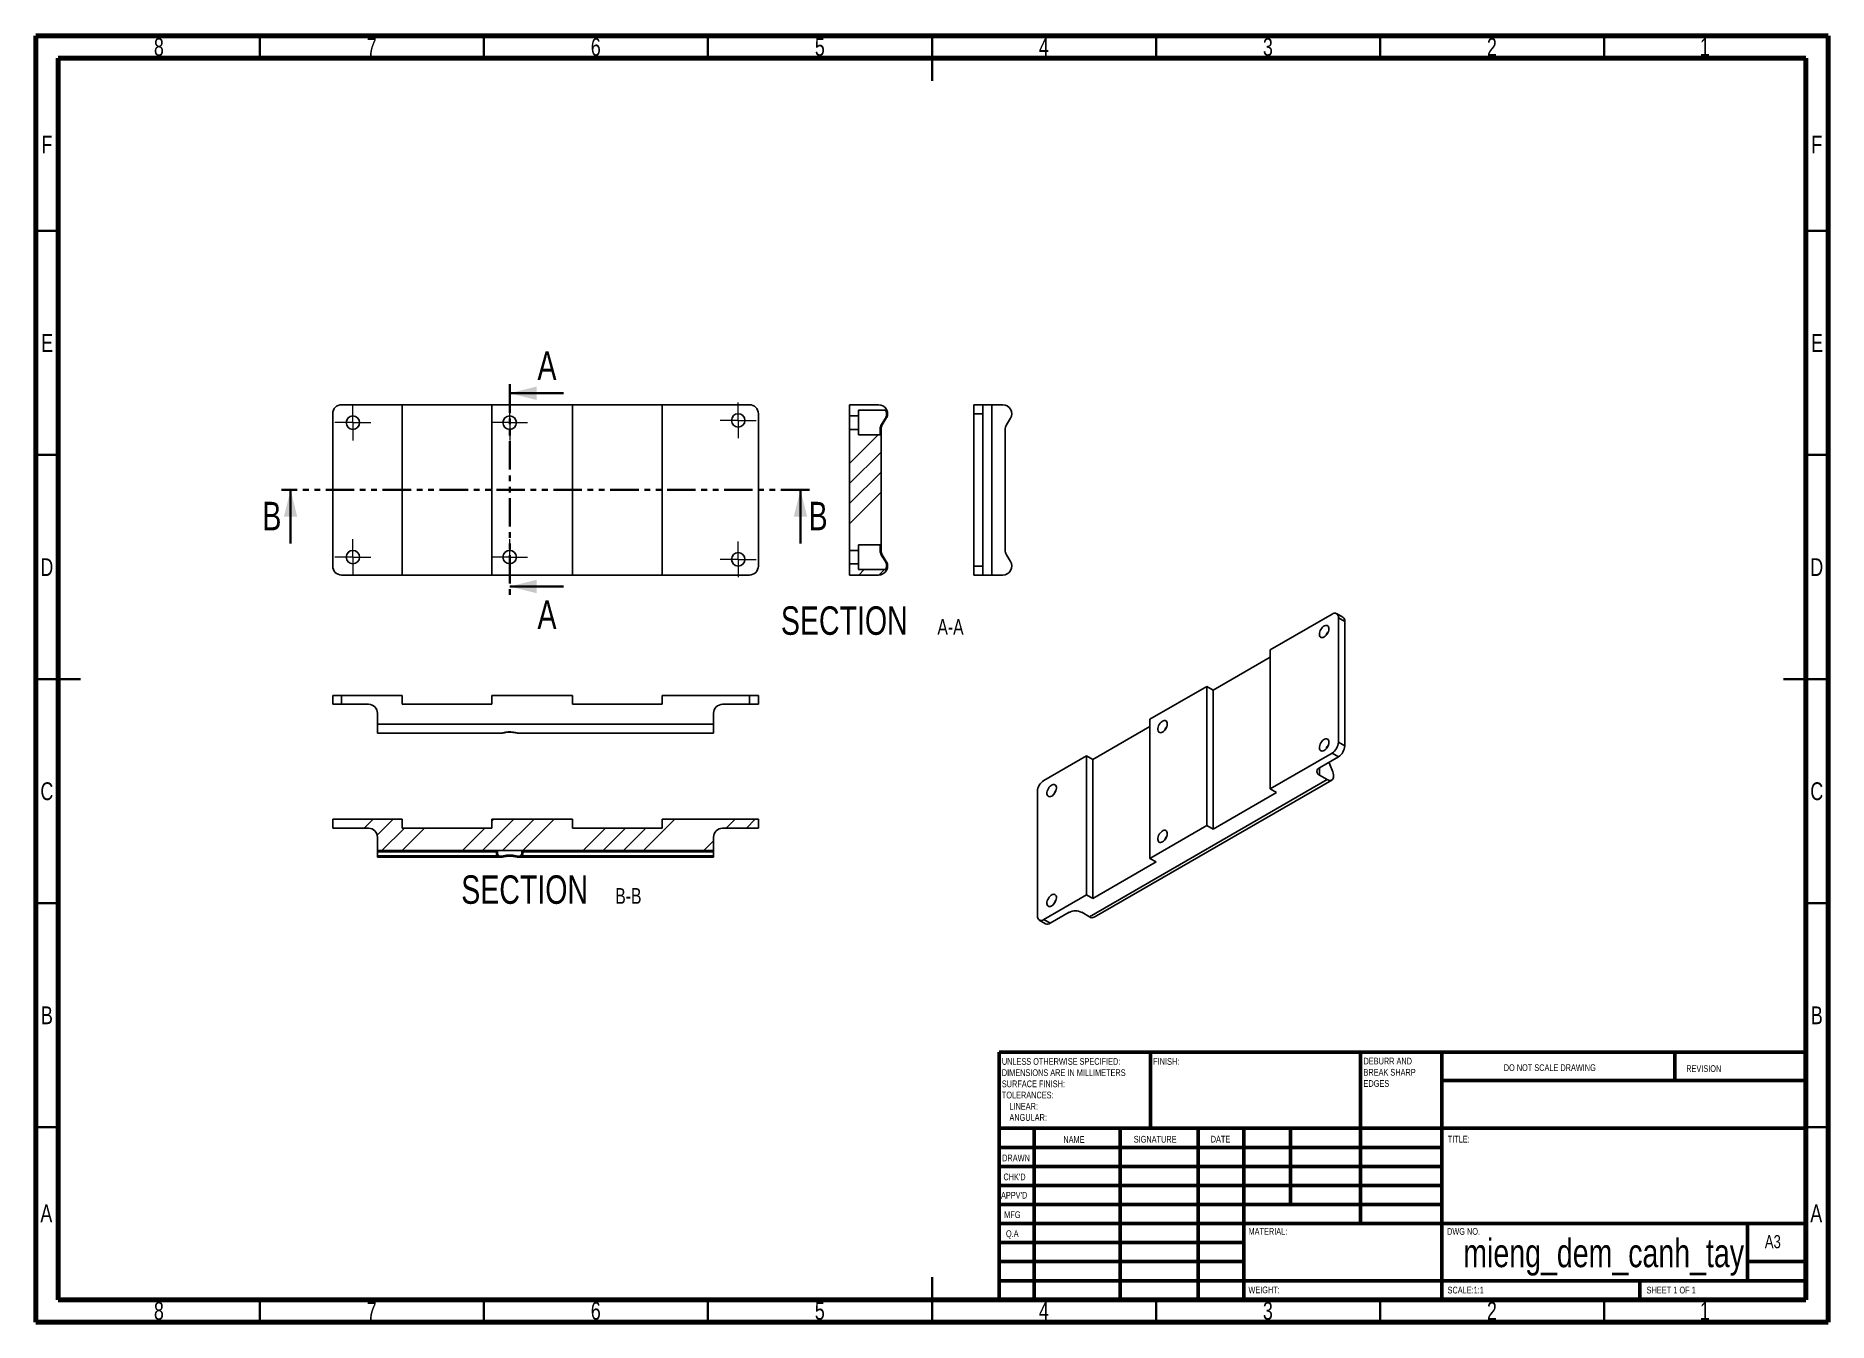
# Model space of a CAD drawing. Header units: millimetres. Extents: x 15 to 415, y 5 to 292.
import ezdxf

# ---------------------------------------------------------------- set-up
doc = ezdxf.new("R2010")
doc.units = ezdxf.units.MM
doc.linetypes.add('PHANTOM', pattern=[12.7, 6.35, -1.27, 1.27, -1.27, 1.27, -1.27])
doc.styles.add('SLDTEXTSTYLE0', font='TXT', dxfattribs={"width": 0.75})
doc.styles.add('SLDTEXTSTYLE1', font='TXT', dxfattribs={"width": 0.686449})
doc.styles.add('SLDTEXTSTYLE2', font='TXT', dxfattribs={"width": 0.6875})

# ---------------------------------------------------------------- blocks, each defined once
blk = doc.blocks.new('SW_NOTE_0')
at = {"color": 0, "linetype": 'Continuous', "lineweight": 0, "char_height": 1.5, "attachment_point": 1, "style": 'SLDTEXTSTYLE0'}
for s, insert in [('UNLESS OTHERWISE SPECIFIED:', (0, 1.93)), ('SURFACE FINISH:', (0, -3.07)), ('DIMENSIONS ARE IN MILLIMETERS', (0, -0.57)), ('TOLERANCES:', (0, -5.57)), ('ANGULAR:', (1.69, -10.57)), ('LINEAR:', (1.69, -8.07))]:
    blk.add_mtext(s, dxfattribs=dict(at, insert=insert))
blk = doc.blocks.new('SW_NOTE_0_1')
at = {"color": 0, "linetype": 'Continuous', "lineweight": 0, "char_height": 1.5, "attachment_point": 1, "style": 'SLDTEXTSTYLE0'}
for s, insert in [('DEBURR AND', (0, 1.93)), ('BREAK SHARP', (0, -0.57)), ('EDGES', (0, -3.07))]:
    blk.add_mtext(s, dxfattribs=dict(at, insert=insert))
blk = doc.blocks.new('SW_CENTERMARKSYMBOL_0')
at = {"color": 0, "linetype": 'Continuous', "lineweight": 18}
for p, q in [((0, 2.5), (0, 4)), ((-2.5, 0), (-4, 0)), ((0, 0), (-2.5, 0)), ((0, 0), (0, 2.5)), ((0, 0), (0, -2.5)), ((0, 0), (2.5, 0)), ((2.5, 0), (4, 0)), ((0, -2.5), (0, -4))]:
    blk.add_line(p, q, dxfattribs=at)
blk = doc.blocks.new('SW_CENTERMARKSYMBOL_1')
at = {"color": 0, "linetype": 'Continuous', "lineweight": 18}
for p, q in [((0, 2.5), (0, 4)), ((-2.5, 0), (-4, 0)), ((0, 0), (-2.5, 0)), ((0, 0), (0, 2.5)), ((0, 0), (0, -2.5)), ((0, 0), (2.5, 0)), ((2.5, 0), (4, 0)), ((0, -2.5), (0, -4))]:
    blk.add_line(p, q, dxfattribs=at)
blk = doc.blocks.new('SW_CENTERMARKSYMBOL_2')
at = {"color": 0, "linetype": 'Continuous', "lineweight": 18}
for p, q in [((0, 2.5), (0, 4)), ((-2.5, 0), (-4, 0)), ((0, 0), (-2.5, 0)), ((0, 0), (0, 2.5)), ((0, 0), (0, -2.5)), ((0, 0), (2.5, 0)), ((2.5, 0), (4, 0)), ((0, -2.5), (0, -4))]:
    blk.add_line(p, q, dxfattribs=at)
blk = doc.blocks.new('SW_CENTERMARKSYMBOL_3')
at = {"color": 0, "linetype": 'Continuous', "lineweight": 18}
for p, q in [((0, 2.5), (0, 4)), ((-2.5, 0), (-4, 0)), ((0, 0), (-2.5, 0)), ((0, 0), (0, 2.5)), ((0, 0), (0, -2.5)), ((0, 0), (2.5, 0)), ((2.5, 0), (4, 0)), ((0, -2.5), (0, -4))]:
    blk.add_line(p, q, dxfattribs=at)
blk = doc.blocks.new('SW_CENTERMARKSYMBOL_4')
at = {"color": 0, "linetype": 'Continuous', "lineweight": 18}
for p, q in [((0, 2.5), (0, 4)), ((-2.5, 0), (-4, 0)), ((0, 0), (-2.5, 0)), ((0, 0), (0, 2.5)), ((0, 0), (0, -2.5)), ((0, 0), (2.5, 0)), ((2.5, 0), (4, 0)), ((0, -2.5), (0, -4))]:
    blk.add_line(p, q, dxfattribs=at)
blk = doc.blocks.new('SW_CENTERMARKSYMBOL_5')
at = {"color": 0, "linetype": 'Continuous', "lineweight": 18}
for p, q in [((0, 2.5), (0, 4)), ((-2.5, 0), (-4, 0)), ((0, 0), (-2.5, 0)), ((0, 0), (0, 2.5)), ((0, 0), (0, -2.5)), ((0, 0), (2.5, 0)), ((2.5, 0), (4, 0)), ((0, -2.5), (0, -4))]:
    blk.add_line(p, q, dxfattribs=at)
blk = doc.blocks.new('SW_NOTE_0_2')
at = {"color": 0, "linetype": 'Continuous', "lineweight": 0, "attachment_point": 2, "style": 'SLDTEXTSTYLE0'}
for s, insert, char_height in [('SECTION', (17.36, 8.19), 6.35), ('A-A', (41.06, 5.35), 3.5)]:
    blk.add_mtext(s, dxfattribs=dict(at, insert=insert, char_height=char_height))
blk = doc.blocks.new('SW_NOTE_0_3')
at = {"color": 0, "linetype": 'Continuous', "lineweight": 0, "attachment_point": 2, "style": 'SLDTEXTSTYLE0'}
for s, insert, char_height in [('SECTION', (17.36, 8.19), 6.35), ('B-B', (40.51, 5.35), 3.5)]:
    blk.add_mtext(s, dxfattribs=dict(at, insert=insert, char_height=char_height))

msp = doc.modelspace()

# ---------------------------------------------------------------- hatches: boundary and pattern name
at = {"linetype": 'Continuous', "lineweight": 18}
h = msp.add_hatch(dxfattribs=at)
h.set_pattern_fill('ANSI34', angle=3e-322, style=0)
edge = h.paths.add_edge_path(flags=0)
edge.add_line((196.62, 209.7), (196.62, 207.2))
edge.add_line((196.62, 207.2), (198.62, 207.2))
edge.add_line((198.62, 207.2), (198.62, 208.45))
edge.add_line((198.62, 208.45), (204.62, 208.45))
edge.add_arc((204.62, 208.65), 0.2, 270, 391.8554)
edge.add_arc((203.09, 207.7), 2, 31.8554, 90)
edge.add_line((203.09, 209.7), (196.62, 209.7))
h = msp.add_hatch(dxfattribs=at)
h.set_pattern_fill('ANSI34', angle=3e-322, style=0)
edge = h.paths.add_edge_path(flags=0)
edge.add_line((198.62, 202.95), (198.62, 204.2))
edge.add_line((198.62, 204.2), (196.62, 204.2))
edge.add_line((196.62, 204.2), (196.62, 177.2))
edge.add_line((196.62, 177.2), (198.62, 177.2))
edge.add_line((198.62, 177.2), (198.62, 178.45))
edge.add_line((198.62, 178.45), (203.42, 178.45))
edge.add_arc((203.42, 178.65), 0.2, 270, 360)
edge.add_line((203.62, 178.65), (203.62, 202.75))
edge.add_arc((203.42, 202.75), 0.2, 0, 90)
edge.add_line((203.42, 202.95), (198.62, 202.95))
h = msp.add_hatch(dxfattribs=at)
h.set_pattern_fill('ANSI34', angle=3e-322, style=0)
edge = h.paths.add_edge_path(flags=0)
edge.add_line((198.62, 174.2), (196.62, 174.2))
edge.add_line((196.62, 174.2), (196.62, 171.7))
edge.add_line((196.62, 171.7), (203.09, 171.7))
edge.add_arc((203.09, 173.7), 2, 270, 328.1446)
edge.add_arc((204.62, 172.75), 0.2, 328.1446, 450)
edge.add_line((204.62, 172.95), (198.62, 172.95))
edge.add_line((198.62, 172.95), (198.62, 174.2))
h = msp.add_hatch(dxfattribs=at)
h.set_pattern_fill('ANSI34', angle=3e-322, style=0)
edge = h.paths.add_edge_path(flags=0)
edge.add_line((176.25, 117.2), (154.75, 117.2))
edge.add_line((154.75, 117.2), (154.75, 115.2))
edge.add_line((154.75, 115.2), (134.75, 115.2))
edge.add_line((134.75, 115.2), (134.75, 117.2))
edge.add_line((134.75, 117.2), (116.75, 117.2))
edge.add_line((116.75, 117.2), (116.75, 115.2))
edge.add_line((116.75, 115.2), (96.75, 115.2))
edge.add_line((96.75, 115.2), (96.75, 117.2))
edge.add_line((96.75, 117.2), (81.25, 117.2))
edge.add_line((81.25, 117.2), (81.25, 115.2))
edge.add_line((81.25, 115.2), (89.25, 115.2))
edge.add_arc((89.25, 113.2), 2, 0, 90, ccw=False)
edge.add_line((91.25, 113.2), (91.25, 110.2))
edge.add_line((91.25, 110.2), (166.25, 110.2))
edge.add_line((166.25, 110.2), (166.25, 113.2))
edge.add_arc((168.25, 113.2), 2, 90, 180, ccw=False)
edge.add_line((168.25, 115.2), (176.25, 115.2))
edge.add_line((176.25, 115.2), (176.25, 117.2))

# ---------------------------------------------------------------- linework, layer by layer
at = {"color": 7, "linetype": 'Continuous', "lineweight": 70}
for p, q in [((15, 5), (15, 292)), ((15, 292), (415, 292)), ((415, 292), (415, 5)), ((20, 10), (20, 287)), ((20, 287), (410, 287)), ((410, 287), (410, 10)), ((410, 10), (20, 10)), ((415, 5), (15, 5))]:
    msp.add_line(p, q, dxfattribs=at)
at = {"color": 7, "linetype": 'Continuous', "lineweight": 35}
for p, q in [((65, 287), (65, 292)), ((115, 287), (115, 292)), ((165, 287), (165, 292)), ((215, 292), (215, 282)), ((215, 287), (215, 292)), ((265, 287), (265, 292)), ((315, 287), (315, 292)), ((365, 287), (365, 292)), ((20, 248.5), (15, 248.5)), ((410, 248.5), (415, 248.5)), ((132.75, 212.26), (120.75, 212.26)), ((20, 198.5), (15, 198.5)), ((410, 198.5), (415, 198.5)), ((71.85, 178.7), (71.85, 190.7)), ((185.65, 178.7), (185.65, 190.7)), ((132.75, 169.14), (120.75, 169.14)), ((15, 148.5), (25, 148.5)), ((20, 148.5), (15, 148.5)), ((415, 148.5), (405, 148.5)), ((410, 148.5), (415, 148.5)), ((20, 98.5), (15, 98.5)), ((410, 98.5), (415, 98.5)), ((20, 48.5), (15, 48.5)), ((410, 48.5), (415, 48.5)), ((215, 5), (215, 15)), ((65, 10), (65, 5)), ((115, 10), (115, 5)), ((165, 10), (165, 5)), ((215, 10), (215, 5)), ((265, 10), (265, 5)), ((315, 10), (315, 5)), ((365, 10), (365, 5))]:
    msp.add_line(p, q, dxfattribs=at)
at = {"color": 7, "linetype": 'PHANTOM', "lineweight": 35}
for p, q in [((120.75, 214.26), (120.75, 167.14)), ((187.65, 190.7), (69.85, 190.7))]:
    msp.add_line(p, q, dxfattribs=at)
at = {"color": 7, "linetype": 'Continuous', "lineweight": 25}
for p, q in [((96.75, 209.7), (83.25, 209.7)), ((96.75, 209.7), (96.75, 171.7)), ((96.75, 209.7), (116.75, 209.7)), ((116.75, 209.7), (116.75, 171.7)), ((134.75, 209.7), (116.75, 209.7)), ((134.75, 209.7), (134.75, 171.7)), ((154.75, 209.7), (134.75, 209.7)), ((154.75, 209.7), (154.75, 171.7)), ((174.25, 209.7), (154.75, 209.7)), ((196.62, 209.7), (203.09, 209.7)), ((196.62, 207.2), (196.62, 209.7)), ((204.62, 208.45), (198.62, 208.45)), ((198.62, 207.2), (198.62, 208.45)), ((224.33, 207.7), (224.33, 209.7)), ((224.33, 209.7), (226.33, 209.7)), ((226.33, 209.7), (226.33, 207.7)), ((226.33, 209.7), (228.33, 209.7)), ((228.33, 209.7), (228.33, 171.7)), ((230.8, 209.7), (228.33, 209.7)), ((81.25, 173.7), (81.25, 207.7)), ((176.25, 207.7), (176.25, 173.7)), ((196.62, 207.2), (198.62, 207.2)), ((196.62, 207.2), (196.62, 204.2)), ((196.62, 177.2), (196.62, 204.2)), ((198.62, 204.2), (196.62, 204.2)), ((198.62, 204.2), (198.62, 207.2)), ((198.62, 202.95), (198.62, 204.2)), ((203.42, 202.95), (203.42, 204.25)), ((203.62, 204.15), (203.62, 202.75)), ((203.73, 205.31), (204.63, 206.7)), ((204.8, 206.67), (203.91, 205.18)), ((224.33, 207.7), (224.33, 173.7)), ((226.33, 207.7), (224.33, 207.7)), ((226.33, 173.7), (226.33, 207.7)), ((231.33, 177.26), (231.33, 204.15)), ((232.51, 206.67), (231.61, 205.18)), ((198.62, 202.95), (203.42, 202.95)), ((203.62, 202.75), (203.62, 178.65)), ((198.62, 177.2), (196.62, 177.2)), ((196.62, 174.2), (196.62, 177.2)), ((198.62, 178.45), (203.42, 178.45)), ((198.62, 177.2), (198.62, 178.45)), ((198.62, 174.2), (198.62, 177.2)), ((203.42, 177.15), (203.42, 178.45)), ((203.62, 178.65), (203.62, 177.26)), ((204.63, 174.7), (203.73, 176.09)), ((203.91, 176.23), (204.8, 174.73)), ((232.51, 174.73), (231.61, 176.23)), ((196.62, 171.7), (196.62, 174.2)), ((196.62, 174.2), (198.62, 174.2)), ((198.62, 172.95), (198.62, 174.2)), ((204.62, 172.95), (198.62, 172.95)), ((224.33, 173.7), (226.33, 173.7)), ((224.33, 171.7), (224.33, 173.7)), ((226.33, 173.7), (226.33, 171.7)), ((83.25, 171.7), (96.75, 171.7)), ((96.75, 171.7), (116.75, 171.7)), ((116.75, 171.7), (134.75, 171.7)), ((154.75, 171.7), (134.75, 171.7)), ((154.75, 171.7), (174.25, 171.7)), ((203.09, 171.7), (196.62, 171.7)), ((226.33, 171.7), (224.33, 171.7)), ((228.33, 171.7), (226.33, 171.7)), ((230.8, 171.7), (228.33, 171.7)), ((304.29, 162.98), (290.5, 155.02)), ((306.7, 162.27), (305.29, 163.08)), ((305.7, 162.17), (305.7, 134.41)), ((307.12, 161.35), (305.7, 162.17)), ((307.12, 133.59), (307.12, 161.35)), ((290.5, 153.39), (277.77, 146.04)), ((290.5, 155.02), (290.5, 124)), ((81.25, 142.85), (81.25, 144.85)), ((81.25, 144.85), (83.25, 144.85)), ((83.25, 144.85), (83.25, 142.85)), ((83.25, 144.85), (96.75, 144.85)), ((96.75, 144.85), (96.75, 142.85)), ((116.75, 144.85), (116.75, 142.85)), ((116.75, 144.85), (134.75, 144.85)), ((134.75, 142.85), (134.75, 144.85)), ((154.75, 142.85), (154.75, 144.85)), ((154.75, 144.85), (174.25, 144.85)), ((174.25, 142.85), (174.25, 144.85)), ((174.25, 144.85), (176.25, 144.85)), ((176.25, 144.85), (176.25, 142.85)), ((276.36, 146.86), (263.63, 139.51)), ((276.36, 146.86), (276.36, 115.83)), ((277.77, 146.04), (276.36, 146.86)), ((277.77, 146.04), (277.77, 115.02)), ((83.25, 142.85), (81.25, 142.85)), ((83.25, 142.85), (89.25, 142.85)), ((91.25, 138.39), (91.25, 140.85)), ((96.75, 142.85), (116.75, 142.85)), ((154.75, 142.85), (134.75, 142.85)), ((166.25, 138.39), (166.25, 140.85)), ((174.25, 142.85), (168.25, 142.85)), ((176.25, 142.85), (174.25, 142.85)), ((91.25, 136.39), (91.25, 138.39)), ((91.25, 138.39), (166.25, 138.39)), ((91.25, 136.39), (118.59, 136.39)), ((118.59, 136.39), (118.61, 136.39)), ((122.83, 136.4), (122.89, 136.41)), ((122.89, 136.39), (166.25, 136.39)), ((166.25, 138.39), (166.25, 136.39)), ((250.9, 130.53), (263.63, 137.88)), ((263.63, 139.51), (263.63, 108.48)), ((305.7, 134.41), (307.12, 133.59)), ((249.49, 131.35), (239.94, 125.84)), ((249.49, 131.35), (249.49, 100.32)), ((249.49, 131.35), (250.9, 130.53)), ((250.9, 130.53), (250.9, 99.5)), ((290.5, 124), (304.29, 131.96)), ((305.7, 131.14), (301.46, 128.69)), ((304.42, 127.82), (303.78, 129.41)), ((305.7, 131.14), (304.29, 131.96)), ((250.17, 95.43), (303.2, 126.05)), ((251.17, 95.34), (304.2, 125.95)), ((303.2, 126.05), (301.46, 127.06)), ((238.53, 95.63), (238.53, 123.39)), ((291.91, 123.18), (277.77, 115.02)), ((291.91, 123.18), (290.5, 124)), ((81.25, 115.2), (81.25, 117.2)), ((81.25, 117.2), (96.75, 117.2)), ((96.75, 115.2), (96.75, 117.2)), ((116.75, 115.2), (116.75, 117.2)), ((116.75, 117.2), (134.75, 117.2)), ((134.75, 117.2), (134.75, 115.2)), ((154.75, 117.2), (154.75, 115.2)), ((154.75, 117.2), (176.25, 117.2)), ((176.25, 117.2), (176.25, 115.2)), ((81.25, 115.2), (89.25, 115.2)), ((91.25, 110.2), (91.25, 113.2)), ((116.75, 115.2), (96.75, 115.2)), ((134.75, 115.2), (154.75, 115.2)), ((166.25, 113.2), (166.25, 110.2)), ((168.25, 115.2), (176.25, 115.2)), ((263.63, 108.48), (276.36, 115.83)), ((277.77, 115.02), (276.36, 115.83)), ((166.25, 110.2), (91.25, 110.2)), ((91.25, 109.91), (91.25, 110.2)), ((117.83, 109.91), (91.25, 109.91)), ((91.25, 109.01), (91.25, 109.91)), ((91.25, 109.01), (118, 109.01)), ((91.25, 108.73), (91.25, 109.01)), ((91.25, 108.73), (118.59, 108.73)), ((118.02, 110.04), (118.02, 110.03)), ((122.91, 108.73), (166.25, 108.73)), ((123.5, 109.01), (166.25, 109.01)), ((166.25, 109.91), (123.67, 109.91)), ((166.25, 110.2), (166.25, 109.91)), ((166.25, 109.01), (166.25, 109.91)), ((166.25, 109.01), (166.25, 108.73)), ((263.63, 108.48), (265.04, 107.67)), ((250.9, 99.5), (265.04, 107.67)), ((239.94, 94.81), (249.49, 100.32)), ((249.49, 100.32), (250.9, 99.5)), ((241.36, 93.99), (245.6, 96.44)), ((250.17, 95.43), (248.43, 96.44)), ((238.94, 94.71), (240.36, 93.89)), ((239.94, 94.81), (241.36, 93.99))]:
    msp.add_line(p, q, dxfattribs=at)
at = {"color": 8, "linetype": 'Continuous', "lineweight": 25}
msp.add_line((301.46, 128.69), (301.46, 127.06), dxfattribs=at)
at = {"color": 7, "linetype": 'Continuous', "lineweight": 50}
for p, q in [((230, 65.25), (410, 65.25)), ((230, 65.25), (230, 10)), ((263.8, 48.25), (263.8, 65.25)), ((310.6, 65.25), (310.6, 27)), ((328.8, 65.25), (328.8, 10)), ((380.8, 58.88), (380.8, 65.25)), ((410, 58.88), (328.8, 58.88)), ((410, 48.25), (230, 48.25)), ((237.8, 48.25), (237.8, 10)), ((256.99, 48.25), (256.99, 10)), ((274.4, 48.25), (274.4, 10)), ((284.6, 10), (284.6, 48.25)), ((295, 31.25), (295, 48.25)), ((328.8, 44), (230, 44)), ((328.8, 39.75), (230, 39.75)), ((328.8, 35.5), (230, 35.5)), ((328.8, 31.25), (230, 31.25)), ((284.6, 27), (230, 27)), ((284.6, 27), (410, 27)), ((397, 14.25), (397, 27)), ((284.6, 22.75), (230, 22.75)), ((284.6, 18.5), (230, 18.5)), ((410, 18.5), (397, 18.5)), ((230, 14.25), (410, 14.25)), ((373, 10), (373, 14.25))]:
    msp.add_line(p, q, dxfattribs=at)
at = {"color": 7, "linetype": 'Continuous', "lineweight": 25, "flags": 128}
for points in [[(203.62, 204.15), (203.62, 204.17), (203.61, 204.19), (203.59, 204.21), (203.56, 204.22), (203.53, 204.24), (203.5, 204.24), (203.46, 204.25), (203.42, 204.25)], [(204.63, 206.7), (204.66, 206.69), (204.69, 206.68), (204.72, 206.67), (204.74, 206.66), (204.76, 206.66), (204.78, 206.66), (204.8, 206.66), (204.8, 206.67)], [(203.42, 177.15), (203.46, 177.15), (203.5, 177.16), (203.53, 177.17), (203.56, 177.18), (203.59, 177.2), (203.61, 177.22), (203.62, 177.23), (203.62, 177.26)], [(204.8, 174.73), (204.8, 174.74), (204.78, 174.74), (204.76, 174.74), (204.74, 174.74), (204.72, 174.74), (204.69, 174.73), (204.66, 174.71), (204.63, 174.7)], [(302.52, 157.88), (302.75, 158.04), (302.97, 158.25), (303.16, 158.5), (303.33, 158.78), (303.46, 159.07), (303.54, 159.37), (303.58, 159.65), (303.57, 159.91), (303.51, 160.13), (303.4, 160.3), (303.25, 160.42), (303.07, 160.47), (302.86, 160.46), (302.63, 160.39), (302.41, 160.26), (302.18, 160.07), (301.97, 159.84), (301.79, 159.57), (301.64, 159.29), (301.53, 158.99), (301.47, 158.7), (301.46, 158.43), (301.5, 158.19), (301.58, 157.99), (301.71, 157.85), (301.88, 157.76), (302.07, 157.74), (302.29, 157.78), (302.52, 157.88)], [(266.46, 136.65), (266.69, 136.81), (266.9, 137.02), (267.1, 137.27), (267.27, 137.55), (267.39, 137.85), (267.48, 138.14), (267.52, 138.42), (267.5, 138.68), (267.44, 138.9), (267.34, 139.07), (267.19, 139.19), (267, 139.24), (266.8, 139.24), (266.57, 139.16), (266.34, 139.03), (266.12, 138.84), (265.91, 138.61), (265.73, 138.35), (265.58, 138.06), (265.47, 137.76), (265.41, 137.47), (265.4, 137.2), (265.44, 136.96), (265.52, 136.76), (265.65, 136.62), (265.82, 136.53), (266.01, 136.51), (266.23, 136.55), (266.46, 136.65)], [(302.52, 132.57), (302.29, 132.47), (302.07, 132.42), (301.88, 132.45), (301.71, 132.53), (301.58, 132.68), (301.5, 132.88), (301.46, 133.12), (301.47, 133.39), (301.53, 133.68), (301.64, 133.97), (301.79, 134.26), (301.97, 134.53), (302.18, 134.76), (302.41, 134.94), (302.63, 135.08), (302.86, 135.15), (303.07, 135.16), (303.25, 135.1), (303.4, 134.99), (303.51, 134.82), (303.57, 134.6), (303.58, 134.34), (303.54, 134.06), (303.46, 133.76), (303.33, 133.47), (303.16, 133.19), (302.97, 132.94), (302.75, 132.73), (302.52, 132.57)], [(241.71, 122.37), (241.94, 122.53), (242.15, 122.74), (242.35, 122.99), (242.52, 123.27), (242.65, 123.56), (242.73, 123.85), (242.77, 124.14), (242.76, 124.39), (242.69, 124.61), (242.59, 124.79), (242.44, 124.9), (242.26, 124.96), (242.05, 124.95), (241.82, 124.88), (241.59, 124.74), (241.37, 124.56), (241.16, 124.33), (240.98, 124.06), (240.83, 123.77), (240.72, 123.48), (240.66, 123.19), (240.65, 122.91), (240.69, 122.67), (240.77, 122.48), (240.9, 122.33), (241.07, 122.25), (241.26, 122.22), (241.48, 122.26), (241.71, 122.37)], [(303.2, 126.05), (303.47, 125.92), (303.73, 125.86), (303.97, 125.87), (304.19, 125.94), (304.36, 126.08), (304.5, 126.27), (304.58, 126.52), (304.62, 126.81), (304.6, 127.13), (304.53, 127.47), (304.42, 127.82)], [(266.46, 112.16), (266.23, 112.06), (266.01, 112.01), (265.82, 112.04), (265.65, 112.12), (265.52, 112.27), (265.44, 112.47), (265.4, 112.71), (265.41, 112.98), (265.47, 113.27), (265.58, 113.56), (265.73, 113.85), (265.91, 114.12), (266.12, 114.35), (266.34, 114.53), (266.57, 114.67), (266.8, 114.74), (267, 114.75), (267.19, 114.69), (267.34, 114.58), (267.44, 114.41), (267.5, 114.19), (267.52, 113.93), (267.48, 113.65), (267.39, 113.35), (267.27, 113.06), (267.1, 112.78), (266.9, 112.53), (266.69, 112.32), (266.46, 112.16)], [(241.71, 97.87), (241.48, 97.77), (241.26, 97.73), (241.07, 97.75), (240.9, 97.84), (240.77, 97.98), (240.69, 98.18), (240.65, 98.42), (240.66, 98.69), (240.72, 98.98), (240.83, 99.28), (240.98, 99.56), (241.16, 99.83), (241.37, 100.06), (241.59, 100.25), (241.82, 100.38), (242.05, 100.45), (242.26, 100.46), (242.44, 100.41), (242.59, 100.29), (242.69, 100.12), (242.76, 99.9), (242.77, 99.64), (242.73, 99.36), (242.65, 99.06), (242.52, 98.77), (242.35, 98.49), (242.15, 98.24), (241.94, 98.03), (241.71, 97.87)]]:
    msp.add_lwpolyline(points, dxfattribs=at)
at = {"color": 7, "linetype": 'Continuous', "lineweight": 25}
for centre in [(85.75, 205.7), (120.75, 205.7), (171.75, 206.2), (85.75, 175.7), (120.75, 175.7), (171.75, 175.2)]:
    msp.add_circle(centre, 1.5, dxfattribs=at)
for centre, radius, start, end in [((83.25, 207.7), 2, 90, 180), ((174.25, 207.7), 2, 0, 90), ((203.09, 207.7), 2, 31.8554, 90), ((204.62, 208.65), 0.2, 270, 31.8554), ((230.8, 207.7), 2, 329.0362, 90), ((203.54, 204.88), 0.468, 39.1624, 65.8716), ((233.33, 204.15), 2, 149.0362, 180), ((203.42, 202.75), 0.2, 0, 90), ((203.42, 178.65), 0.2, 270, 0), ((203.54, 176.52), 0.468, 294.1284, 320.8376), ((233.33, 177.26), 2, 180, 210.9638), ((83.25, 173.7), 2, 180, 270), ((174.25, 173.7), 2, 270, 0), ((203.09, 173.7), 2, 270, 328.1446), ((204.62, 172.75), 0.2, 328.1446, 90), ((230.8, 173.7), 2, 270, 30.9638), ((304.84, 162.31), 0.873, 350.786, 129.2033), ((306.14, 161.46), 0.986, 353.7012, 54.9867), ((305.38, 157.46), 2.53, 138.6188, 161.3866), ((89.25, 140.85), 2, 0, 90), ((168.25, 140.85), 2, 90, 180), ((269.32, 136.23), 2.53, 138.6188, 161.3866), ((305.38, 132.14), 2.53, 138.6188, 161.3866), ((302.63, 134.54), 3.07, 302.6055, 357.3945), ((304.05, 133.73), 3.07, 302.6055, 357.3945), ((301.77, 127.87), 0.873, 110.7834, 249.2166), ((306.5, 130.51), 2.93, 191.2299, 202.0213), ((241.6, 123.25), 3.07, 122.6055, 177.3945), ((244.57, 121.94), 2.53, 138.6188, 161.3866), ((89.25, 113.2), 2, 0, 90), ((168.25, 113.2), 2, 90, 180), ((269.32, 111.73), 2.53, 138.6188, 161.3866), ((117.96, 109.24), 0.231, 279.3452, 345.9241), ((123.53, 109.24), 0.231, 194.0759, 260.6548), ((244.57, 97.45), 2.53, 138.6188, 161.3866), ((247.01, 93.71), 3.07, 62.6097, 117.3903), ((239.39, 95.49), 0.873, 170.786, 309.2033), ((240.77, 94.81), 1.01, 245.6929, 305.6176), ((250.76, 96.23), 0.989, 233.8306, 294.8589)]:
    msp.add_arc(centre, radius, start, end, dxfattribs=at)
at = {"color": 8, "linetype": 'Continuous', "lineweight": 25}
for centre, radius, start, end in [((117.85, 110.09), 0.182, 263.1131, 341.3885), ((123.64, 110.09), 0.177, 196.9601, 278.0554)]:
    msp.add_arc(centre, radius, start, end, dxfattribs=at)
at = {"color": 7, "linetype": 'Continuous', "lineweight": 25}
for centre, major_axis, ratio, start_param, end_param in [((120.75, 109.66), (2.95, 0), 0.6, 2.998023, 3.514191), ((120.75, 109.83), (2.75, 0), 0.643636, 3.141593, 3.170339), ((120.75, 109.66), (2.95, 0), 0.6, 5.910587, 6.426755)]:
    msp.add_ellipse(centre, major_axis=major_axis, ratio=ratio, start_param=start_param, end_param=end_param, dxfattribs=at)
at = {"color": 8, "linetype": 'Continuous', "lineweight": 25}
for start_param, end_param in [(3.170339, 3.514191), (5.910587, 6.283185)]:
    msp.add_ellipse((120.75, 109.83), major_axis=(2.75, 0), ratio=0.643636, start_param=start_param, end_param=end_param, dxfattribs=at)
at = {"color": 7, "linetype": 'Continuous', "lineweight": 25}
for points, knots in [([(204.63, 206.7), (204.7, 206.82), (204.76, 206.93), (204.84, 207.17), (204.87, 207.28), (204.9, 207.61), (204.88, 207.81), (204.8, 208.12), (204.74, 208.24), (204.67, 208.37), (204.65, 208.4), (204.62, 208.44), (204.62, 208.45), (204.62, 208.45)], [0, 0, 0, 0, 0.125, 0.125, 0.25, 0.25, 0.5, 0.5, 0.75, 0.75, 0.875, 0.875, 1, 1, 1, 1]), ([(204.79, 208.76), (204.79, 208.76), (204.8, 208.74), (204.83, 208.69), (204.85, 208.65), (204.9, 208.54), (204.93, 208.48), (204.99, 208.33), (205.02, 208.24), (205.06, 208.05), (205.08, 207.95), (205.09, 207.72), (205.09, 207.6), (205.06, 207.34), (205.03, 207.2), (204.94, 206.94), (204.88, 206.8), (204.8, 206.67)], [0, 0, 0, 0, 0.125, 0.125, 0.25, 0.25, 0.375, 0.375, 0.5, 0.5, 0.625, 0.625, 0.75, 0.75, 0.875, 0.875, 1, 1, 1, 1]), ([(203.42, 204.25), (203.42, 204.42), (203.44, 204.6), (203.55, 204.96), (203.63, 205.14), (203.73, 205.31)], [0, 0, 0, 0, 0.5, 0.5, 1, 1, 1, 1]), ([(203.91, 205.18), (203.81, 205.01), (203.73, 204.84), (203.64, 204.48), (203.62, 204.31), (203.62, 204.15)], [0, 0, 0, 0, 0.5, 0.5, 1, 1, 1, 1]), ([(203.73, 176.09), (203.63, 176.26), (203.55, 176.44), (203.44, 176.8), (203.42, 176.98), (203.42, 177.15)], [0, 0, 0, 0, 0.5, 0.5, 1, 1, 1, 1]), ([(203.62, 177.26), (203.62, 177.09), (203.64, 176.92), (203.73, 176.57), (203.81, 176.39), (203.91, 176.23)], [0, 0, 0, 0, 0.5, 0.5, 1, 1, 1, 1]), ([(204.62, 172.95), (204.62, 172.95), (204.62, 172.96), (204.65, 173), (204.67, 173.04), (204.72, 173.12), (204.74, 173.17), (204.79, 173.29), (204.82, 173.36), (204.86, 173.52), (204.87, 173.6), (204.89, 173.8), (204.89, 173.9), (204.87, 174.12), (204.84, 174.24), (204.76, 174.47), (204.7, 174.59), (204.63, 174.7)], [0, 0, 0, 0, 0.125, 0.125, 0.25, 0.25, 0.375, 0.375, 0.5, 0.5, 0.625, 0.625, 0.75, 0.75, 0.875, 0.875, 1, 1, 1, 1]), ([(204.8, 174.73), (204.88, 174.6), (204.94, 174.47), (205.03, 174.2), (205.06, 174.07), (205.09, 173.81), (205.09, 173.69), (205.08, 173.46), (205.06, 173.35), (205.02, 173.16), (204.99, 173.07), (204.93, 172.92), (204.9, 172.86), (204.85, 172.75), (204.83, 172.71), (204.8, 172.66), (204.79, 172.65), (204.79, 172.65)], [0, 0, 0, 0, 0.125, 0.125, 0.25, 0.25, 0.375, 0.375, 0.5, 0.5, 0.625, 0.625, 0.75, 0.75, 0.875, 0.875, 1, 1, 1, 1]), ([(118.6, 136.39), (118.69, 136.39), (118.89, 136.4), (119.22, 136.46), (119.6, 136.53), (119.99, 136.6), (120.38, 136.65), (120.77, 136.66), (121.16, 136.64), (121.55, 136.59), (121.93, 136.53), (122.31, 136.45), (122.61, 136.4), (122.78, 136.4), (122.83, 136.39)], [0, 0, 0, 0, 0.077139, 0.165577, 0.258633, 0.352216, 0.431291, 0.514686, 0.596953, 0.679455, 0.76617, 0.859013, 0.95652, 1, 1, 1, 1]), ([(117.83, 109.91), (117.86, 110.01), (117.9, 110.08), (118.04, 110.18), (118.13, 110.2), (118.24, 110.2)], [0, 0, 0, 0, 0.5, 0.5, 1, 1, 1, 1]), ([(118, 109.79), (118, 109.8), (117.99, 109.89), (118.01, 109.97), (118.02, 110.04)], [0, 0, 0, 0, 0.1642826, 1, 1, 1, 1]), ([(118.02, 110.03), (118.03, 110.06), (118.05, 110.13), (118.08, 110.16), (118.12, 110.18), (118.19, 110.2), (118.24, 110.2), (118.24, 110.2)], [0, 0, 0, 0, 0.207427, 0.447277, 0.728228, 0.969424, 1, 1, 1, 1]), ([(118.19, 109.19), (118.23, 109.11), (118.29, 109.06), (118.42, 108.98), (118.5, 108.95), (118.75, 108.92), (118.96, 108.94), (119.41, 109.02), (119.67, 109.08), (120.06, 109.15), (120.19, 109.17), (120.47, 109.19), (120.61, 109.2), (120.89, 109.2), (121.03, 109.19), (121.3, 109.17), (121.44, 109.15), (121.7, 109.1), (121.83, 109.08), (122.08, 109.03), (122.2, 109), (122.43, 108.96), (122.53, 108.94), (122.74, 108.93), (122.83, 108.93), (123, 108.95), (123.08, 108.98), (123.21, 109.06), (123.27, 109.11), (123.31, 109.19)], [0, 0, 0, 0, 0.0625, 0.0625, 0.125, 0.125, 0.25, 0.25, 0.375, 0.375, 0.4375, 0.4375, 0.5, 0.5, 0.5625, 0.5625, 0.625, 0.625, 0.6875, 0.6875, 0.75, 0.75, 0.8125, 0.8125, 0.875, 0.875, 0.9375, 0.9375, 1, 1, 1, 1]), ([(118.59, 108.73), (118.66, 108.73), (118.82, 108.74), (119.11, 108.78), (119.47, 108.85), (119.85, 108.92), (120.25, 108.98), (120.65, 109), (121.03, 109), (121.41, 108.96), (121.78, 108.9), (122.16, 108.83), (122.51, 108.76), (122.74, 108.73), (122.85, 108.73), (122.86, 108.73)], [0, 0, 0, 0, 0.056227, 0.138974, 0.227286, 0.31776, 0.405253, 0.487012, 0.565197, 0.644411, 0.726043, 0.813131, 0.905516, 0.988834, 1, 1, 1, 1]), ([(122.91, 108.73), (122.9, 108.73), (122.89, 108.73), (122.87, 108.73), (122.87, 108.73)], [0, 0, 0, 0, 0.701479, 1, 1, 1, 1]), ([(123.26, 110.2), (123.29, 110.19), (123.37, 110.19), (123.41, 110.16), (123.44, 110.13), (123.46, 110.07), (123.47, 110.04)], [0, 0, 0, 0, 0.250324, 0.502838, 0.78476, 1, 1, 1, 1]), ([(123.26, 110.2), (123.37, 110.2), (123.46, 110.18), (123.6, 110.08), (123.64, 110.01), (123.67, 109.91)], [0, 0, 0, 0, 0.5, 0.5, 1, 1, 1, 1]), ([(123.47, 110.04), (123.48, 110), (123.5, 109.93), (123.49, 109.86), (123.49, 109.82)], [0, 0, 0, 0, 0.498455, 1, 1, 1, 1])]:
    msp.add_open_spline(points, degree=3, knots=knots, dxfattribs=at)
at = {"color": 8, "linetype": 'Continuous', "lineweight": 25}
for points, knots in [([(118.59, 136.39), (118.6, 136.39), (118.69, 136.37), (118.93, 136.42), (119.28, 136.48), (119.68, 136.57), (120.08, 136.64), (120.49, 136.69), (120.83, 136.69), (121.18, 136.67), (121.54, 136.62), (121.96, 136.54), (122.36, 136.46), (122.66, 136.39), (122.8, 136.4), (122.83, 136.4)], [0, 0, 0, 0, 0.010366, 0.101326, 0.195011, 0.286282, 0.379857, 0.459188, 0.540799, 0.586444, 0.6744, 0.7649, 0.864595, 0.96729, 1, 1, 1, 1]), ([(118.59, 108.73), (118.57, 108.73), (118.47, 108.73), (118.27, 108.76), (118.1, 108.87), (118.02, 108.99), (118, 109.01)], [0, 0, 0, 0, 0.077802, 0.370526, 0.874884, 1, 1, 1, 1]), ([(123.5, 109.01), (123.42, 108.92), (123.28, 108.75), (123.03, 108.74), (122.91, 108.73)], [0, 0, 0, 0, 0.526848, 1, 1, 1, 1])]:
    msp.add_open_spline(points, degree=3, knots=knots, dxfattribs=at)
at = {"color": 7, "linetype": 'Continuous', "lineweight": 35}
for points in [[(120.75, 212.26), (126.75, 210.76), (126.75, 213.76)], [(71.85, 190.7), (70.35, 184.7), (73.35, 184.7)], [(185.65, 190.7), (184.15, 184.7), (187.15, 184.7)], [(120.75, 169.14), (126.75, 167.64), (126.75, 170.64)]]:
    msp.add_solid(points, dxfattribs=at)

# ---------------------------------------------------------------- block references
at = {"color": 7, "linetype": 'Continuous', "lineweight": 0}
for name, p in [('SW_CENTERMARKSYMBOL_2', (85.75, 205.7)), ('SW_CENTERMARKSYMBOL_5', (120.75, 205.7)), ('SW_CENTERMARKSYMBOL_1', (171.75, 206.2)), ('SW_CENTERMARKSYMBOL_3', (85.75, 175.7)), ('SW_CENTERMARKSYMBOL_4', (120.75, 175.7)), ('SW_CENTERMARKSYMBOL_0', (171.75, 175.2)), ('SW_NOTE_0_2', (178.07, 156.52)), ('SW_NOTE_0_3', (106.73, 96.5)), ('SW_NOTE_0_1', (311.31, 62.07)), ('SW_NOTE_0', (230.59, 61.99))]:
    msp.add_blockref(name, p, dxfattribs=at)

# ---------------------------------------------------------------- texts
for s, insert, char_height, attachment_point, style in [('8', (42.46, 291.5), 3.97, 2, 'SLDTEXTSTYLE0'), ('7', (89.96, 291.5), 3.97, 2, 'SLDTEXTSTYLE0'), ('6', (139.96, 291.5), 3.97, 2, 'SLDTEXTSTYLE0'), ('5', (189.96, 291.5), 3.97, 2, 'SLDTEXTSTYLE0'), ('4', (239.96, 291.5), 3.97, 2, 'SLDTEXTSTYLE0'), ('3', (289.96, 291.5), 3.97, 2, 'SLDTEXTSTYLE0'), ('2', (339.96, 291.5), 3.97, 2, 'SLDTEXTSTYLE0'), ('1', (387.46, 291.5), 3.97, 2, 'SLDTEXTSTYLE0'), ('F', (17.46, 269.75), 3.97, 2, 'SLDTEXTSTYLE0'), ('F', (412.46, 269.75), 3.97, 2, 'SLDTEXTSTYLE0'), ('E', (17.51, 225.45), 3.97, 2, 'SLDTEXTSTYLE0'), ('E', (412.51, 225.45), 3.97, 2, 'SLDTEXTSTYLE0'), ('D', (17.45, 175.45), 3.97, 2, 'SLDTEXTSTYLE0'), ('D', (412.45, 175.45), 3.97, 2, 'SLDTEXTSTYLE0'), ('C', (17.46, 125.45), 3.97, 2, 'SLDTEXTSTYLE0'), ('C', (412.46, 125.45), 3.97, 2, 'SLDTEXTSTYLE0'), ('B', (17.47, 75.45), 3.97, 2, 'SLDTEXTSTYLE0'), ('B', (412.47, 75.45), 3.97, 2, 'SLDTEXTSTYLE0'), ('FINISH:', (264.37, 63.92), 1.5, 1, 'SLDTEXTSTYLE0'), ('DO NOT SCALE DRAWING', (342.61, 62.53), 1.5, 1, 'SLDTEXTSTYLE0'), ('REVISION', (383.33, 62.33), 1.5, 1, 'SLDTEXTSTYLE0'), ('NAME', (244.32, 46.5), 1.5, 1, 'SLDTEXTSTYLE0'), ('SIGNATURE', (260.03, 46.56), 1.5, 1, 'SLDTEXTSTYLE0'), ('DATE', (277.21, 46.58), 1.5, 1, 'SLDTEXTSTYLE0'), ('TITLE:', (330.09, 46.58), 1.5, 1, 'SLDTEXTSTYLE0'), ('DRAWN', (230.64, 42.38), 1.5, 1, 'SLDTEXTSTYLE1'), ("CHK'D", (230.94, 38.16), 1.5, 1, 'SLDTEXTSTYLE0'), ("APPV'D", (230.4, 34.07), 1.5, 1, 'SLDTEXTSTYLE0'), ('A', (17.34, 31.25), 3.97, 2, 'SLDTEXTSTYLE0'), ('MFG', (231.12, 29.72), 1.5, 1, 'SLDTEXTSTYLE0'), ('A', (412.34, 31.25), 3.97, 2, 'SLDTEXTSTYLE0'), ('Q.A', (231.51, 25.5), 1.5, 1, 'SLDTEXTSTYLE0'), ('MATERIAL:', (285.65, 25.99), 1.5, 1, 'SLDTEXTSTYLE0'), ('DWG NO.', (329.95, 25.99), 1.5, 1, 'SLDTEXTSTYLE0'), ('A3', (400.87, 24.41), 2.91, 1, 'SLDTEXTSTYLE0'), ('mieng_dem_canh_tay', (364.9, 23.61), 6.35, 2, 'SLDTEXTSTYLE0'), ('WEIGHT:', (285.62, 12.95), 1.499, 1, 'SLDTEXTSTYLE0'), ('SCALE:1:1', (330.07, 12.9), 1.5, 1, 'SLDTEXTSTYLE0'), ('SHEET 1 OF 1', (374.48, 12.9), 1.5, 1, 'SLDTEXTSTYLE2'), ('8', (42.46, 9.5), 3.97, 2, 'SLDTEXTSTYLE0'), ('7', (89.96, 9.5), 3.97, 2, 'SLDTEXTSTYLE0'), ('6', (139.96, 9.5), 3.97, 2, 'SLDTEXTSTYLE0'), ('5', (189.96, 9.5), 3.97, 2, 'SLDTEXTSTYLE0'), ('4', (239.96, 9.5), 3.97, 2, 'SLDTEXTSTYLE0'), ('3', (289.96, 9.5), 3.97, 2, 'SLDTEXTSTYLE0'), ('2', (339.96, 9.5), 3.97, 2, 'SLDTEXTSTYLE0'), ('1', (387.46, 9.5), 3.97, 2, 'SLDTEXTSTYLE0')]:
    msp.add_mtext(s, dxfattribs=dict(at, insert=insert, char_height=char_height, attachment_point=attachment_point, style=style))
at = {"color": 7, "linetype": 'Continuous', "char_height": 6.35, "attachment_point": 1, "style": 'SLDTEXTSTYLE0'}
for s, insert in [('A', (126.95, 221.59)), ('B', (65.55, 188.03)), ('B', (187.45, 188.03)), ('A', (126.95, 166.03))]:
    msp.add_mtext(s, dxfattribs=dict(at, insert=insert))

doc.saveas('drawing.dxf')
